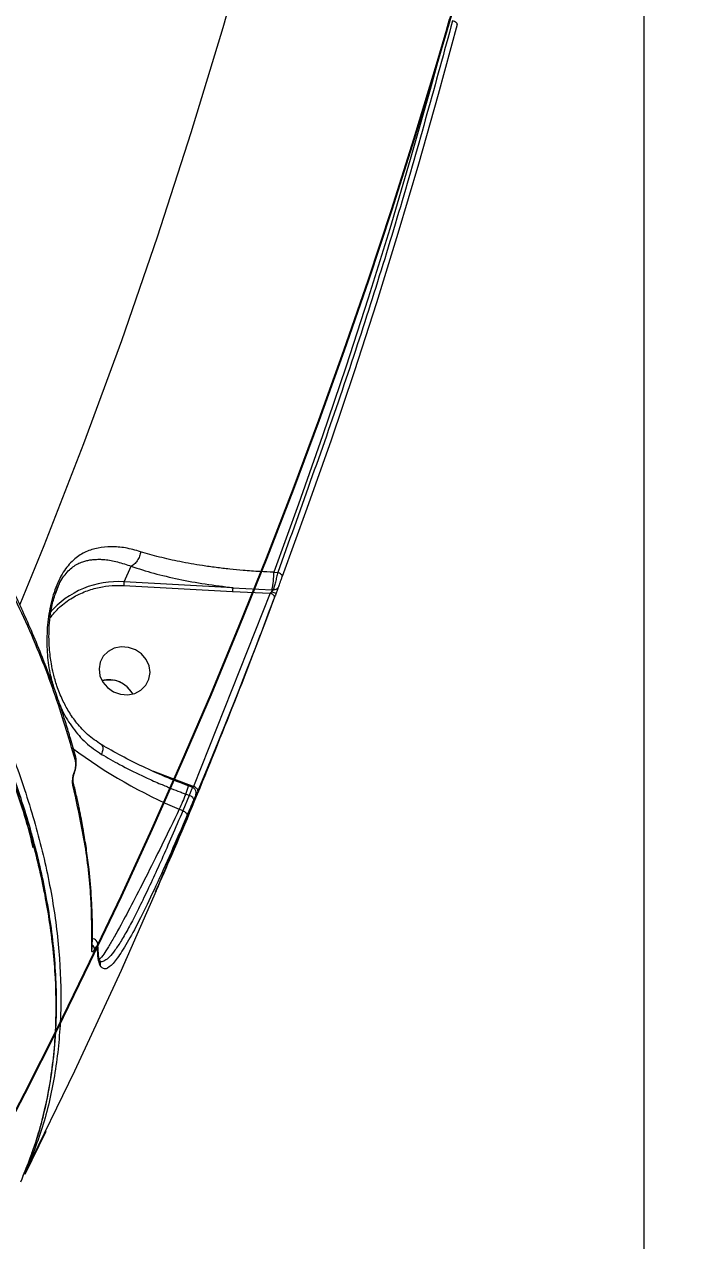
# Model space of a CAD drawing. Header units: millimetres. Extents: x -5609 to 5139, y -3980 to 3221.
# Drawn here: x 3532 to 3647.2, y -68.9 to 143 of the extents above; entities that cross this region are included whole.
import ezdxf

# ---------------------------------------------------------------- set-up
doc = ezdxf.new("R2010")
doc.units = ezdxf.units.MM
doc.layers.add('DIKOM_ОБЪЕКТ', color=7, linetype='Continuous')
doc.layers.add('DIKOM_РАЗМЕР_ОБЪЕКТА', color=7, linetype='Continuous')
doc.styles.add('style1', font='arial.ttf', dxfattribs={"width": 0.8})
doc.dimstyles.new('1-50', dxfattribs={"dimtxt": 300, "dimasz": 200, "dimexe": 100, "dimexo": 0, "dimgap": 100, "dimtad": 1, "dimtxsty": 'style1', "dimcen": 200, "dimclrd": 7, "dimclre": 7, "dimclrt": 7, "dimadec": 1, "dimazin": 2, "dimtfac": 1, "dimtmove": 0, "dimatfit": 2, "dimfxl": 0, "dimlwd": 25, "dimlwe": 18, "dimarcsym": 0})

# ---------------------------------------------------------------- blocks, each defined once
blk = doc.blocks.new('A$Cc336a1e3')
at = {"color": 7, "linetype": 'Continuous', "lineweight": 15}
for p, q in [((6369.56, 1318.78), (6370.75, 1321.49)), ((6395.6, 1320.46), (6396.29, 1320.42)), ((6357.6, 1316.7), (6358.03, 1317.92)), ((6369.49, 1318.14), (6388.42, 1317.12)), ((6388.49, 1317.76), (6369.56, 1318.78)), ((6388.49, 1317.76), (6395.28, 1317.4)), ((6394.98, 1316.8), (6381.62, 1283.13)), ((6388.42, 1317.12), (6394.98, 1316.8)), ((6395.23, 1317.03), (6394.98, 1316.8)), ((6395.51, 1317.39), (6395.28, 1317.4)), ((6380.79, 1283.44), (6374.71, 1285.76)), ((6380.89, 1281.59), (6379.76, 1278.89)), ((6380.89, 1281.59), (6380.28, 1281.82)), ((6381.5, 1282.95), (6380.74, 1283.24)), ((6381.62, 1283.13), (6380.79, 1283.44)), ((6379.76, 1278.89), (6379.16, 1279.18)), ((6365.37, 1252.75), (6365.35, 1252.79)), ((6369.06, 1251.17), (6370.03, 1253.28)), ((6352.37, 1215.76), (6352.55, 1216.11))]:
    blk.add_line(p, q, dxfattribs=at)
at = {"color": 8, "linetype": 'Continuous', "lineweight": 15}
for p, q in [((6374.71, 1285.76), (6374.51, 1285.83)), ((6363.98, 1256.65), (6363.91, 1256.66)), ((6355.93, 1223.08), (6352.24, 1215.57)), ((6352.56, 1216.31), (6352.43, 1216.2))]:
    blk.add_line(p, q, dxfattribs=at)
at = {"color": 8, "linetype": 'Continuous', "lineweight": 15, "flags": 128}
for points in [[(6351.43, 1314.88), (6355.6, 1325.11), (6362.53, 1342.89), (6369.12, 1360.81), (6375.35, 1378.86), (6381.24, 1397.02), (6386.77, 1415.31), (6391.95, 1433.71), (6396.77, 1452.21), (6401.23, 1470.82), (6405.33, 1489.51), (6409.08, 1508.3), (6412.46, 1527.17), (6415.48, 1546.11), (6418.13, 1565.13), (6420.42, 1584.21), (6422.35, 1603.34), (6422.49, 1604.89)], [(6365.57, 1290.44), (6365.69, 1290.34), (6365.79, 1290.14), (6365.83, 1289.87), (6365.82, 1289.53), (6365.74, 1289.15), (6365.61, 1288.73)], [(6382.03, 1281.61), (6382.08, 1281.8), (6382.09, 1281.91)]]:
    blk.add_lwpolyline(points, dxfattribs=at)
at = {"color": 7, "linetype": 'Continuous', "lineweight": 15, "flags": 128}
for points in [[(6426.13, 1416.69), (6422.84, 1404.49), (6419.39, 1392.34), (6415.8, 1380.23), (6412.06, 1368.17), (6408.16, 1356.16), (6404.12, 1344.21), (6399.94, 1332.3), (6395.6, 1320.46)], [(6427.55, 1415.83), (6424.26, 1403.64), (6420.82, 1391.5), (6417.23, 1379.41), (6413.5, 1367.37), (6409.61, 1355.37), (6405.58, 1343.43), (6401.39, 1331.54), (6397.07, 1319.71)], [(6395.75, 1316.09), (6394.15, 1311.85), (6392.52, 1307.62), (6390.88, 1303.39), (6389.22, 1299.18), (6387.54, 1294.97), (6385.84, 1290.77), (6384.12, 1286.57), (6382.39, 1282.39)], [(6368.93, 1299.21), (6370.19, 1299.12), (6371.41, 1299.36), (6372.48, 1299.93), (6373.32, 1300.76), (6373.86, 1301.8), (6374.06, 1302.96), (6373.89, 1304.15), (6373.38, 1305.27), (6372.57, 1306.23), (6371.51, 1306.95), (6370.31, 1307.37), (6369.04, 1307.46), (6367.83, 1307.22), (6366.75, 1306.66), (6365.91, 1305.82), (6365.37, 1304.78), (6365.18, 1303.62), (6365.34, 1302.43), (6365.85, 1301.31), (6366.66, 1300.36), (6367.72, 1299.64), (6368.93, 1299.21)], [(6365.68, 1301.61), (6366.52, 1301.74), (6367.79, 1301.65)], [(6380.28, 1281.82), (6380.14, 1281.49), (6380, 1281.16), (6379.86, 1280.83), (6379.72, 1280.5), (6379.58, 1280.17), (6379.44, 1279.84), (6379.3, 1279.51), (6379.16, 1279.18)], [(6382.39, 1282.39), (6382.4, 1282.47), (6382.37, 1282.56), (6382.31, 1282.66), (6382.22, 1282.76), (6382.1, 1282.86), (6381.96, 1282.96), (6381.8, 1283.05), (6381.62, 1283.13)], [(6381.66, 1280.84), (6381.52, 1280.51), (6381.37, 1280.17), (6381.23, 1279.83), (6381.09, 1279.49), (6380.95, 1279.16), (6380.8, 1278.82), (6380.66, 1278.48), (6380.52, 1278.15)], [(6380.52, 1278.15), (6380.53, 1278.23), (6380.5, 1278.32), (6380.44, 1278.41), (6380.35, 1278.52), (6380.23, 1278.62), (6380.09, 1278.72), (6379.93, 1278.81), (6379.76, 1278.89)], [(6352.56, 1216.31), (6360.98, 1233.64), (6369.06, 1251.13), (6375.21, 1265.05)]]:
    blk.add_lwpolyline(points, dxfattribs=at)
at = {"color": 7, "linetype": 'Continuous', "lineweight": 15}
for centre, radius, start, end in [((6383.61, 1320.16), 11.99, 346.6884, 1.4125), ((6371.57, 1318.22), 2.09, 164.2019, 182.2136), ((6390.5, 1317.2), 2.09, 164.2019, 182.2136), ((6397.14, 1316.93), 1.91, 165.8028, 176.999), ((6396.58, 1320.2), 3.44, 246.8429, 260.583), ((6366.83, 1296.96), 4.79, 28.5677, 103.9407), ((6366.84, 1296.96), 4.78, 28.6439, 78.5351)]:
    blk.add_arc(centre, radius, start, end, dxfattribs=at)
at = {"color": 8, "linetype": 'Continuous', "lineweight": 15}
for centre, radius, start, end in [((6368.46, 1303.2), 15.62, 85.9496, 139.3107), ((6412.85, 1359.73), 87.31, 233.2131, 247.2996), ((6360.36, 1288.03), 0.784, 333.5353, 17.7461), ((6359.93, 1283.67), 0.789, 333.5418, 12.9959), ((6360.79, 1285.49), 0.0912, 344.4676, 39.6466), ((6371.86, 1285.38), 9.14, 337.0442, 346.4206), ((6363.18, 1254.97), 0.815, 333.9927, 9.2031), ((6363.54, 1254.8), 0.851, 1.1519, 57.3013), ((6364.1, 1255.48), 0.878, 335.0363, 359.8808), ((6364.47, 1252.36), 0.979, 336.7494, 23.6014)]:
    blk.add_arc(centre, radius, start, end, dxfattribs=at)
for points, knots in [([(6353.67, 1272.54), (6353.66, 1272.59), (6352.91, 1276.16), (6350.47, 1283.56), (6346.28, 1294.72), (6340.97, 1306.18), (6334.71, 1317.85), (6327.47, 1329.73), (6319.26, 1341.82), (6310.08, 1354.11), (6299.97, 1366.55), (6288.98, 1379.05), (6277.17, 1391.58), (6264.56, 1404.09), (6251.16, 1416.61), (6236.97, 1429.11), (6222.02, 1441.57), (6206.39, 1453.91), (6190.16, 1466.08), (6173.39, 1478.03), (6156.09, 1489.77), (6138.25, 1501.29), (6119.92, 1512.56), (6101.17, 1523.53), (6082.13, 1534.13), (6062.85, 1544.33), (6043.36, 1554.13), (6023.65, 1563.52), (6003.75, 1572.49), (5983.72, 1581.01), (5963.69, 1589.02), (5943.75, 1596.5), (5923.95, 1603.41), (5904.28, 1609.78), (5884.75, 1615.59), (5865.38, 1620.86), (5852.71, 1623.87), (5846.36, 1625.37)], [0, 0, 0, 0, 0.000445, 0.029977, 0.059492, 0.088897, 0.118182, 0.147437, 0.176763, 0.20622, 0.235762, 0.265243, 0.294546, 0.323812, 0.353102, 0.382477, 0.412, 0.441529, 0.47092, 0.500234, 0.529534, 0.558879, 0.588414, 0.617937, 0.647358, 0.676663, 0.705915, 0.73522, 0.764663, 0.794187, 0.823692, 0.853036, 0.88229, 0.911571, 0.940941, 0.970423, 1, 1, 1, 1]), ([(6372.41, 1324.03), (6371.52, 1324.28), (6369.73, 1324.77), (6367.26, 1324.95), (6364.98, 1324.74), (6362.86, 1324.08), (6361.23, 1323.07), (6360.01, 1321.89), (6359.13, 1320.77), (6358.33, 1319.43), (6357.62, 1317.83), (6357.03, 1316.04), (6356.59, 1314.17), (6356.29, 1312.22), (6356.12, 1310.29), (6356.07, 1308.37), (6356.17, 1305.9), (6356.47, 1303.23), (6357.02, 1301.27), (6357.25, 1300.46)], [0, 0, 0, 0, 0.083027, 0.166151, 0.250407, 0.33459, 0.420078, 0.465284, 0.507285, 0.551979, 0.595109, 0.638113, 0.683161, 0.724946, 0.7699, 0.812891, 0.855398, 0.940053, 1, 1, 1, 1]), ([(6358.03, 1317.88), (6358.14, 1318.14), (6358.46, 1318.87), (6359.31, 1320.2), (6360.61, 1321.51), (6361.96, 1322.18), (6363.03, 1322.49), (6363.75, 1322.62), (6364.54, 1322.7), (6365.36, 1322.71), (6366.28, 1322.65), (6367.26, 1322.51), (6368.39, 1322.26), (6369.55, 1321.93), (6370.36, 1321.63), (6370.75, 1321.49)], [0, 0, 0, 0, 0.039277, 0.11051, 0.25641, 0.404346, 0.462537, 0.520803, 0.57728, 0.647305, 0.702798, 0.777281, 0.85144, 0.928607, 1, 1, 1, 1]), ([(6356.63, 1312.46), (6357.16, 1313.11), (6358.27, 1314.47), (6360.44, 1316.02), (6362.79, 1317.17), (6365.13, 1317.85), (6367.36, 1318.17), (6368.8, 1318.15), (6369.49, 1318.14)], [0, 0, 0, 0, 0.177395, 0.371046, 0.550622, 0.715176, 0.864792, 1, 1, 1, 1]), ([(6358.26, 1297.65), (6358.44, 1297.18), (6359.05, 1295.63), (6360.56, 1293.29), (6362.78, 1290.66), (6364.66, 1289.38), (6365.61, 1288.73)], [0, 0, 0, 0, 0.126213, 0.418568, 0.708186, 1, 1, 1, 1]), ([(6380.79, 1283.44), (6380.77, 1283.39), (6380.74, 1283.31), (6380.72, 1283.26), (6380.72, 1283.23)], [0, 0, 0, 0, 0.559455, 1, 1, 1, 1]), ([(6381.45, 1282.96), (6381.45, 1282.96), (6381.46, 1282.99), (6381.43, 1282.91), (6381.36, 1282.76), (6381.25, 1282.49), (6381.1, 1282.11), (6380.97, 1281.79), (6380.89, 1281.59)], [0, 0, 0, 0, 0.045939, 0.208813, 0.394013, 0.58523, 0.750089, 1, 1, 1, 1]), ([(6379.16, 1279.18), (6378.13, 1277.05), (6376.07, 1272.81), (6373.27, 1267.21), (6370.77, 1262.36), (6368.89, 1258.85), (6367.53, 1256.41), (6366.56, 1254.79), (6365.66, 1253.42), (6365.32, 1253.11), (6365.11, 1252.92)], [0, 0, 0, 0, 0.144314, 0.286697, 0.43015, 0.573528, 0.668077, 0.763569, 0.86001, 1, 1, 1, 1]), ([(6379.76, 1278.89), (6379.12, 1277.4), (6377.86, 1274.45), (6376.09, 1270.43), (6374.4, 1266.7), (6372.8, 1263.33), (6371.32, 1260.38), (6369.97, 1257.85), (6368.76, 1255.79), (6367.68, 1254.23), (6366.75, 1253.15), (6365.98, 1252.67), (6365.53, 1252.54), (6365.36, 1252.71), (6365.36, 1252.72)], [0, 0, 0, 0, 0.093407, 0.184126, 0.272173, 0.365598, 0.456328, 0.544376, 0.636827, 0.727575, 0.816651, 0.908014, 0.998949, 1, 1, 1, 1])]:
    blk.add_open_spline(points, degree=3, knots=knots, dxfattribs=at)
at = {"color": 7, "linetype": 'Continuous', "lineweight": 15}
for points, knots in [([(5846.46, 1626.73), (5852.74, 1625.24), (5865.3, 1622.26), (5884.56, 1617.03), (5904.06, 1611.25), (5923.8, 1604.87), (5943.27, 1598.08), (5962.4, 1590.93), (5981.15, 1583.49), (5996.6, 1576.98), (6008.74, 1571.67), (6017.56, 1567.7), (6026.37, 1563.64), (6035.16, 1559.49), (6047.17, 1553.68), (6062.43, 1546.02), (6080.89, 1536.29), (6099.35, 1526.08), (6117.74, 1515.39), (6135.6, 1504.51), (6152.88, 1493.46), (6169.54, 1482.3), (6182.25, 1473.38), (6191.23, 1466.86), (6196.63, 1462.88), (6201.98, 1458.86), (6207.29, 1454.81), (6212.56, 1450.73), (6217.77, 1446.61), (6226.05, 1439.95), (6237.21, 1430.67), (6250.88, 1418.68), (6264.03, 1406.49), (6276.58, 1394.13), (6288.21, 1381.91), (6298.92, 1369.89), (6308.71, 1358.08), (6315.92, 1348.67), (6320.98, 1341.65), (6324.21, 1337), (6327.31, 1332.36), (6330.29, 1327.73), (6333.13, 1323.11), (6337.21, 1316.17), (6342.15, 1306.98), (6347.39, 1295.69), (6351.66, 1284.62), (6354.95, 1273.81), (6357.22, 1263.29), (6358.46, 1253.09), (6358.65, 1243.25), (6357.75, 1233.81), (6355.84, 1224.75), (6353.66, 1219.13), (6352.56, 1216.31)], [0, 0, 0, 0, 0.024819, 0.049681, 0.074585, 0.099531, 0.12452, 0.147881, 0.17128, 0.194715, 0.205777, 0.216847, 0.227925, 0.239011, 0.250105, 0.273561, 0.297359, 0.321499, 0.345981, 0.370806, 0.394284, 0.418061, 0.442135, 0.45031, 0.458518, 0.466761, 0.475037, 0.483347, 0.49169, 0.500068, 0.523695, 0.547624, 0.571855, 0.596389, 0.621225, 0.644678, 0.668395, 0.692375, 0.701869, 0.711403, 0.720978, 0.730593, 0.74025, 0.749946, 0.774408, 0.798991, 0.823694, 0.848519, 0.873464, 0.898529, 0.923716, 0.949023, 0.974451, 1, 1, 1, 1]), ([(6351.57, 1214.27), (6352.68, 1217.08), (6354.9, 1222.69), (6356.86, 1231.73), (6357.81, 1241.15), (6357.67, 1250.97), (6356.51, 1260.92), (6354.42, 1270.95), (6351.5, 1281), (6348.47, 1289.21), (6345.85, 1295.42), (6344, 1299.55), (6342.02, 1303.7), (6339.92, 1307.87), (6337.69, 1312.08), (6333.81, 1319.04), (6327.87, 1328.81), (6319.25, 1341.47), (6309.72, 1354.15), (6299.35, 1366.81), (6288.45, 1379.13), (6277.13, 1391.07), (6265.51, 1402.62), (6256.01, 1411.54), (6249.03, 1417.87), (6244.78, 1421.65), (6240.48, 1425.42), (6236.13, 1429.16), (6231.74, 1432.88), (6227.3, 1436.58), (6218.95, 1443.42), (6206.43, 1453.32), (6189.38, 1466.08), (6171.92, 1478.48), (6154.12, 1490.48), (6138.28, 1500.65), (6124.58, 1509.1), (6113.14, 1515.94), (6101.66, 1522.61), (6090.14, 1529.09), (6078.61, 1535.39), (6067.09, 1541.5), (6055.58, 1547.41), (6041.29, 1554.54), (6024.15, 1562.73), (6004.09, 1571.79), (5983.99, 1580.35), (5963.9, 1588.41), (5943.87, 1595.93), (5923.95, 1602.9), (5904.21, 1609.31), (5884.69, 1615.12), (5865.43, 1620.39), (5852.86, 1623.38), (5846.57, 1624.88)], [0, 0, 0, 0, 0.025552, 0.050983, 0.076294, 0.101484, 0.126553, 0.149842, 0.173026, 0.196104, 0.205143, 0.214165, 0.223171, 0.232161, 0.241135, 0.250092, 0.276443, 0.302492, 0.328238, 0.353682, 0.378823, 0.402016, 0.424946, 0.447612, 0.455186, 0.46273, 0.470244, 0.477729, 0.485183, 0.492607, 0.500002, 0.526532, 0.552719, 0.578564, 0.604068, 0.629229, 0.644783, 0.660202, 0.675488, 0.690641, 0.705659, 0.720545, 0.735296, 0.749914, 0.775113, 0.80027, 0.825384, 0.850457, 0.875486, 0.900474, 0.925419, 0.950322, 0.975182, 1, 1, 1, 1]), ([(6351.98, 1215.39), (6352.21, 1215.95), (6352.76, 1217.23), (6353.47, 1219.17), (6354.12, 1221.08), (6354.62, 1222.7), (6355.02, 1224.07), (6355.75, 1226.84), (6356.65, 1231), (6357.42, 1236.73), (6357.9, 1243.92), (6357.66, 1252.93), (6356.23, 1263.6), (6353.76, 1274.33), (6350.38, 1285.03), (6346.03, 1296.03), (6340.71, 1307.28), (6334.44, 1318.77), (6327.24, 1330.46), (6319.13, 1342.32), (6310.11, 1354.35), (6300.22, 1366.48), (6289.48, 1378.71), (6277.93, 1390.97), (6265.6, 1403.25), (6252.51, 1415.53), (6238.7, 1427.76), (6224.19, 1439.93), (6209.03, 1451.99), (6193.27, 1463.91), (6176.95, 1475.65), (6160.1, 1487.19), (6142.77, 1498.51), (6124.99, 1509.58), (6106.82, 1520.36), (6088.3, 1530.83), (6069.5, 1540.94), (6050.46, 1550.69), (6031.22, 1560.05), (6011.83, 1568.98), (5992.33, 1577.49), (5972.78, 1585.53), (5953.68, 1592.91), (5935.07, 1599.66), (5916.99, 1605.8), (5902.39, 1610.41), (5891.23, 1613.74), (5883.66, 1615.92), (5877.83, 1617.54), (5873.41, 1618.74), (5869.88, 1619.68), (5865.46, 1620.84), (5860.11, 1622.19), (5853.86, 1623.73), (5849.41, 1624.77), (5847.04, 1625.32)], [0, 0, 0, 0, 0.005164, 0.011747, 0.017409, 0.022134, 0.025929, 0.029329, 0.045948, 0.061023, 0.076097, 0.103011, 0.129923, 0.154388, 0.178898, 0.203382, 0.227841, 0.2523, 0.276759, 0.301215, 0.325679, 0.350192, 0.374652, 0.399106, 0.42356, 0.448014, 0.472466, 0.496946, 0.521441, 0.545894, 0.570345, 0.594797, 0.619248, 0.643702, 0.668208, 0.692672, 0.717123, 0.741574, 0.766025, 0.790476, 0.81494, 0.839447, 0.8639, 0.886722, 0.909544, 0.932365, 0.942408, 0.952385, 0.961554, 0.96504, 0.969569, 0.97533, 0.982329, 0.990563, 1, 1, 1, 1]), ([(6426.75, 1416.46), (6423.79, 1405.65), (6417.86, 1384.03), (6407.71, 1352), (6400.09, 1330.95), (6396.29, 1320.42)], [0, 0, 0, 0, 0.333329, 0.666672, 1, 1, 1, 1]), ([(6427.55, 1415.83), (6427.55, 1415.88), (6427.56, 1415.98), (6427.39, 1416.16), (6427.11, 1416.34), (6426.87, 1416.42), (6426.75, 1416.46)], [0, 0, 0, 0, 0.240624, 0.500051, 0.759487, 1, 1, 1, 1]), ([(6361.06, 1287.68), (6359.9, 1291.63), (6357.58, 1299.5), (6352.67, 1311.71), (6348.46, 1320.07), (6346.37, 1324.23)], [0, 0, 0, 0, 0.336004, 0.669338, 1, 1, 1, 1]), ([(6361.11, 1288.27), (6360.81, 1289.34), (6360.29, 1291.26), (6359.5, 1293.85), (6358.86, 1295.87), (6358.29, 1297.56), (6357.2, 1300.75), (6355.67, 1304.82), (6353.67, 1309.68), (6352.29, 1312.81), (6351.23, 1315.12), (6350.41, 1316.87), (6349.34, 1319.1), (6347.99, 1321.82), (6346.95, 1323.8), (6346.39, 1324.88)], [0, 0, 0, 0, 0.091771, 0.164624, 0.218611, 0.261897, 0.30607, 0.484392, 0.598077, 0.702946, 0.737215, 0.78388, 0.843214, 0.915242, 1, 1, 1, 1]), ([(6372.41, 1324.03), (6372.36, 1323.76), (6372.25, 1323.21), (6371.85, 1322.43), (6371.33, 1321.8), (6370.94, 1321.59), (6370.75, 1321.49)], [0, 0, 0, 0, 0.242486, 0.500012, 0.757454, 1, 1, 1, 1]), ([(6395.6, 1320.46), (6394.8, 1320.49), (6393, 1320.56), (6390.44, 1320.74), (6387.89, 1320.98), (6385.53, 1321.26), (6382.61, 1321.67), (6379.27, 1322.26), (6375.64, 1323.07), (6373.48, 1323.71), (6372.41, 1324.03)], [0, 0, 0, 0, 0.093236, 0.209548, 0.302924, 0.400504, 0.49893, 0.670944, 0.836393, 1, 1, 1, 1]), ([(6370.75, 1321.49), (6372.06, 1321.07), (6374.66, 1320.24), (6379.02, 1319.22), (6383.62, 1318.37), (6386.88, 1317.97), (6388.49, 1317.76)], [0, 0, 0, 0, 0.250605, 0.500837, 0.75147, 1, 1, 1, 1]), ([(6396.29, 1320.42), (6396.23, 1320.15), (6396.11, 1319.6), (6395.89, 1318.73), (6395.68, 1317.93), (6395.56, 1317.57), (6395.51, 1317.39)], [0, 0, 0, 0, 0.2464, 0.494725, 0.746158, 1, 1, 1, 1]), ([(6397.07, 1319.71), (6397.07, 1319.76), (6397.08, 1319.87), (6396.91, 1320.07), (6396.64, 1320.27), (6396.4, 1320.37), (6396.29, 1320.42)], [0, 0, 0, 0, 0.240636, 0.499942, 0.759241, 1, 1, 1, 1]), ([(6397.07, 1319.71), (6397.01, 1319.55), (6396.89, 1319.22), (6396.7, 1318.71), (6396.53, 1318.23), (6396.45, 1318.01), (6396.41, 1317.9)], [0, 0, 0, 0, 0.25019, 0.500086, 0.750014, 1, 1, 1, 1]), ([(6357.57, 1316.7), (6357.63, 1316.89), (6357.76, 1317.32), (6357.93, 1317.68), (6358.03, 1317.88)], [0, 0, 0, 0, 0.441879, 1, 1, 1, 1]), ([(6396.41, 1317.9), (6396.37, 1317.82), (6396.3, 1317.67), (6396.08, 1317.5), (6395.81, 1317.39), (6395.61, 1317.39), (6395.51, 1317.39)], [0, 0, 0, 0, 0.243944, 0.500153, 0.756105, 1, 1, 1, 1]), ([(6396.41, 1317.9), (6396.39, 1317.83), (6396.34, 1317.7), (6396.25, 1317.43), (6396.14, 1317.12), (6396.06, 1316.91), (6396.02, 1316.8)], [0, 0, 0, 0, 0.249785, 0.500223, 0.750436, 1, 1, 1, 1]), ([(6365.57, 1290.44), (6364.75, 1291), (6363.18, 1292.06), (6361.33, 1294.08), (6359.9, 1296.12), (6358.74, 1298.3), (6357.86, 1300.5), (6357.25, 1302.62), (6356.89, 1304.35), (6356.67, 1305.83), (6356.51, 1307.41), (6356.44, 1309.19), (6356.5, 1311.2), (6356.73, 1313.33), (6357.08, 1315.28), (6357.47, 1316.34), (6357.6, 1316.7)], [0, 0, 0, 0, 0.104589, 0.200576, 0.288647, 0.368643, 0.460995, 0.537567, 0.598063, 0.642131, 0.69082, 0.756033, 0.815979, 0.884234, 0.960623, 1, 1, 1, 1]), ([(6375.18, 1265.06), (6376.07, 1267.1), (6379.44, 1274.79), (6384.97, 1288.25), (6390.9, 1303.1), (6394.33, 1312.31), (6395.61, 1315.74)], [0, 0, 0, 0, 0.122411, 0.460571, 0.798724, 1, 1, 1, 1]), ([(6395.75, 1316.09), (6395.75, 1316.14), (6395.76, 1316.24), (6395.6, 1316.45), (6395.32, 1316.65), (6395.09, 1316.75), (6394.98, 1316.8)], [0, 0, 0, 0, 0.240583, 0.500025, 0.759475, 1, 1, 1, 1]), ([(6395.51, 1317.39), (6395.5, 1317.37), (6395.47, 1317.32), (6395.41, 1317.23), (6395.32, 1317.13), (6395.26, 1317.07), (6395.23, 1317.03)], [0, 0, 0, 0, 0.22266, 0.465303, 0.712401, 1, 1, 1, 1]), ([(6396.02, 1316.8), (6395.97, 1316.68), (6395.88, 1316.43), (6395.79, 1316.2), (6395.75, 1316.09)], [0, 0, 0, 0, 0.497556, 1, 1, 1, 1]), ([(6380.74, 1283.24), (6379.39, 1283.76), (6376.69, 1284.81), (6372.79, 1286.57), (6369.05, 1288.44), (6366.73, 1289.77), (6365.57, 1290.44)], [0, 0, 0, 0, 0.25189, 0.501509, 0.749963, 1, 1, 1, 1]), ([(6360.88, 1285.47), (6360.93, 1285.61), (6361.03, 1285.89), (6361.16, 1286.45), (6361.23, 1287.09), (6361.22, 1287.73), (6361.15, 1288.06), (6361.12, 1288.22)], [0, 0, 0, 0, 0.136196, 0.267933, 0.518867, 0.760919, 1, 1, 1, 1]), ([(6365.61, 1288.73), (6366.65, 1288.14), (6368.89, 1286.85), (6371.61, 1285.5), (6373.61, 1284.57), (6374.72, 1284.07), (6376.11, 1283.47), (6377.65, 1282.83), (6379.02, 1282.29), (6379.84, 1281.98), (6380.16, 1281.86), (6380.25, 1281.83), (6380.27, 1281.82), (6380.27, 1281.82), (6380.28, 1281.82), (6380.28, 1281.82)], [0, 0, 0, 0, 0.231466, 0.498605, 0.562967, 0.636348, 0.718748, 0.838455, 0.936415, 0.983803, 0.995799, 0.998874, 0.999694, 0.999969, 1, 1, 1, 1]), ([(6360.86, 1285.55), (6360.9, 1285.66), (6360.98, 1285.88), (6361.08, 1286.32), (6361.14, 1286.82), (6361.14, 1287.31), (6361.09, 1287.56), (6361.06, 1287.68)], [0, 0, 0, 0, 0.12558, 0.251112, 0.501293, 0.751013, 1, 1, 1, 1]), ([(6360.64, 1283.31), (6360.61, 1283.44), (6360.56, 1283.7), (6360.56, 1284.22), (6360.63, 1284.74), (6360.73, 1285.2), (6360.82, 1285.43), (6360.86, 1285.55)], [0, 0, 0, 0, 0.249025, 0.498738, 0.748881, 0.87439, 1, 1, 1, 1]), ([(6360.7, 1283.85), (6360.69, 1283.91), (6360.66, 1284.04), (6360.65, 1284.38), (6360.69, 1284.77), (6360.76, 1285.11), (6360.82, 1285.32), (6360.86, 1285.42), (6360.88, 1285.47)], [0, 0, 0, 0, 0.214434, 0.459759, 0.729984, 0.867107, 0.934166, 1, 1, 1, 1]), ([(6363.98, 1255.1), (6364, 1255.93), (6364.04, 1257.43), (6364.03, 1259.45), (6363.99, 1261.02), (6363.93, 1262.34), (6363.8, 1264.84), (6363.53, 1268.03), (6363.05, 1271.87), (6362.66, 1274.33), (6362.34, 1276.16), (6362.09, 1277.55), (6361.73, 1279.31), (6361.28, 1281.42), (6360.91, 1282.95), (6360.72, 1283.75)], [0, 0, 0, 0, 0.092216, 0.165429, 0.219683, 0.263192, 0.307593, 0.486836, 0.601106, 0.706523, 0.740963, 0.787864, 0.847497, 0.919876, 1, 1, 1, 1]), ([(6363.91, 1254.61), (6363.92, 1257.67), (6363.94, 1263.78), (6362.84, 1273.36), (6361.37, 1280), (6360.64, 1283.31)], [0, 0, 0, 0, 0.334708, 0.668042, 1, 1, 1, 1]), ([(6375.02, 1264.79), (6375.26, 1265.35), (6375.84, 1266.69), (6377.98, 1271.68), (6380.14, 1276.72), (6381.86, 1281.03), (6382.11, 1281.65)], [0, 0, 0, 0, 0.100392, 0.238665, 0.890539, 1, 1, 1, 1]), ([(6381.66, 1280.84), (6381.66, 1280.9), (6381.67, 1281), (6381.5, 1281.21), (6381.24, 1281.43), (6381, 1281.54), (6380.89, 1281.59)], [0, 0, 0, 0, 0.240632, 0.499947, 0.759385, 1, 1, 1, 1]), ([(6382.06, 1281.72), (6382.09, 1281.85), (6382.12, 1282.05), (6382.07, 1282.31), (6382, 1282.49), (6381.89, 1282.66), (6381.72, 1282.84), (6381.56, 1282.92), (6381.46, 1282.97)], [0, 0, 0, 0, 0.285369, 0.422071, 0.548407, 0.667639, 0.782629, 1, 1, 1, 1]), ([(6382.03, 1281.61), (6382.03, 1281.64), (6382.04, 1281.69), (6381.97, 1281.55), (6381.84, 1281.27), (6381.72, 1280.99), (6381.66, 1280.84)], [0, 0, 0, 0, 0.250263, 0.500225, 0.750178, 1, 1, 1, 1]), ([(6382.39, 1282.39), (6382.33, 1282.24), (6382.21, 1281.96), (6382.08, 1281.68), (6382.01, 1281.54), (6382.02, 1281.59), (6382.03, 1281.61)], [0, 0, 0, 0, 0.249818, 0.49969, 0.749728, 1, 1, 1, 1]), ([(6380.52, 1278.15), (6379.57, 1275.94), (6377.68, 1271.52), (6375.04, 1265.7), (6372.64, 1260.68), (6370.51, 1256.61), (6368.69, 1253.62), (6367.22, 1251.8), (6366.07, 1251.11), (6365.6, 1251.68), (6365.37, 1251.97)], [0, 0, 0, 0, 0.124867, 0.249533, 0.374624, 0.499171, 0.624461, 0.74898, 0.874561, 1, 1, 1, 1]), ([(6364.98, 1255.47), (6364.97, 1255.62), (6364.94, 1255.91), (6364.73, 1256.31), (6364.39, 1256.6), (6364.1, 1256.65), (6363.96, 1256.68)], [0, 0, 0, 0, 0.257005, 0.51707, 0.770407, 1, 1, 1, 1]), ([(6364.39, 1254.81), (6364.35, 1254.74), (6364.27, 1254.59), (6364.13, 1254.4), (6364.01, 1254.31), (6363.92, 1254.37), (6363.91, 1254.53), (6363.91, 1254.61)], [0, 0, 0, 0, 0.124951, 0.250558, 0.500148, 0.74995, 1, 1, 1, 1]), ([(6364.9, 1255.11), (6364.89, 1255.17), (6364.88, 1255.31), (6364.78, 1255.34), (6364.65, 1255.22), (6364.51, 1255.03), (6364.43, 1254.88), (6364.39, 1254.81)], [0, 0, 0, 0, 0.249416, 0.499457, 0.749325, 0.874976, 1, 1, 1, 1]), ([(6365.37, 1251.97), (6365.24, 1252.33), (6364.98, 1253.05), (6364.93, 1254.42), (6364.9, 1255.11)], [0, 0, 0, 0, 0.499982, 1, 1, 1, 1]), ([(6365.35, 1252.79), (6365.26, 1253.04), (6365.07, 1253.57), (6365.01, 1254.83), (6364.98, 1255.47)], [0, 0, 0, 0, 0.485102, 1, 1, 1, 1])]:
    blk.add_open_spline(points, degree=3, knots=knots, dxfattribs=at)
blk = doc.blocks.new('*D3')
at = {"layer": 'Defpoints', "color": 0, "transparency": 16777216}
for p in [(3639.92, 380.08), (-2820.17, -123), (3639.92, -3311)]:
    blk.add_point(p, dxfattribs=at)
at = {"layer": 'DIKOM_РАЗМЕР_ОБЪЕКТА', "color": 7, "lineweight": 18, "transparency": 16777216}
for p, q in [((3639.92, 380.08), (3639.92, -3411)), ((-2820.17, -123), (-2820.17, -3411))]:
    blk.add_line(p, q, dxfattribs=at)
at = {"layer": 'DIKOM_РАЗМЕР_ОБЪЕКТА', "color": 7, "lineweight": 25, "transparency": 16777216}
blk.add_line((-2620.17, -3311), (3439.92, -3311), dxfattribs=at)
at = {"layer": 'DIKOM_РАЗМЕР_ОБЪЕКТА', "color": 7, "transparency": 16777216}
for points in [[(-2620.17, -3277.67), (-2620.17, -3344.33), (-2820.17, -3311)], [(3439.92, -3277.67), (3439.92, -3344.33), (3639.92, -3311)]]:
    blk.add_solid(points, dxfattribs=at)
at = {"layer": 'DIKOM_РАЗМЕР_ОБЪЕКТА', "color": 7, "transparency": 16777216, "insert": (300, -3057.83), "char_height": 300, "attachment_point": 5, "style": 'style1'}
blk.add_mtext('6450', dxfattribs=at)

msp = doc.modelspace()

# ---------------------------------------------------------------- linework, layer by layer
at = {"layer": 'DIKOM_РАЗМЕР_ОБЪЕКТА'}
msp.add_circle((2594.5, 436), 1052.678, dxfattribs=at)

# ---------------------------------------------------------------- block references
at = {"layer": 'DIKOM_ОБЪЕКТ'}
msp.add_blockref('A$Cc336a1e3', (-2820.166, -1272.903), dxfattribs=at)

# ---------------------------------------------------------------- dimensions: what is measured, and where the dimension line sits
at = {"layer": 'DIKOM_РАЗМЕР_ОБЪЕКТА'}
dim = msp.add_linear_dim(base=(3639.915, -3311), p1=(-2820.166, -123), p2=(3639.915, 380.085), text='6450', dimstyle='1-50', dxfattribs=at)
dim.commit()
dim.dimension.update_dxf_attribs({"geometry": '*D3', "text_midpoint": (300, -3311), "dimtype": 160})

doc.saveas('drawing.dxf')
